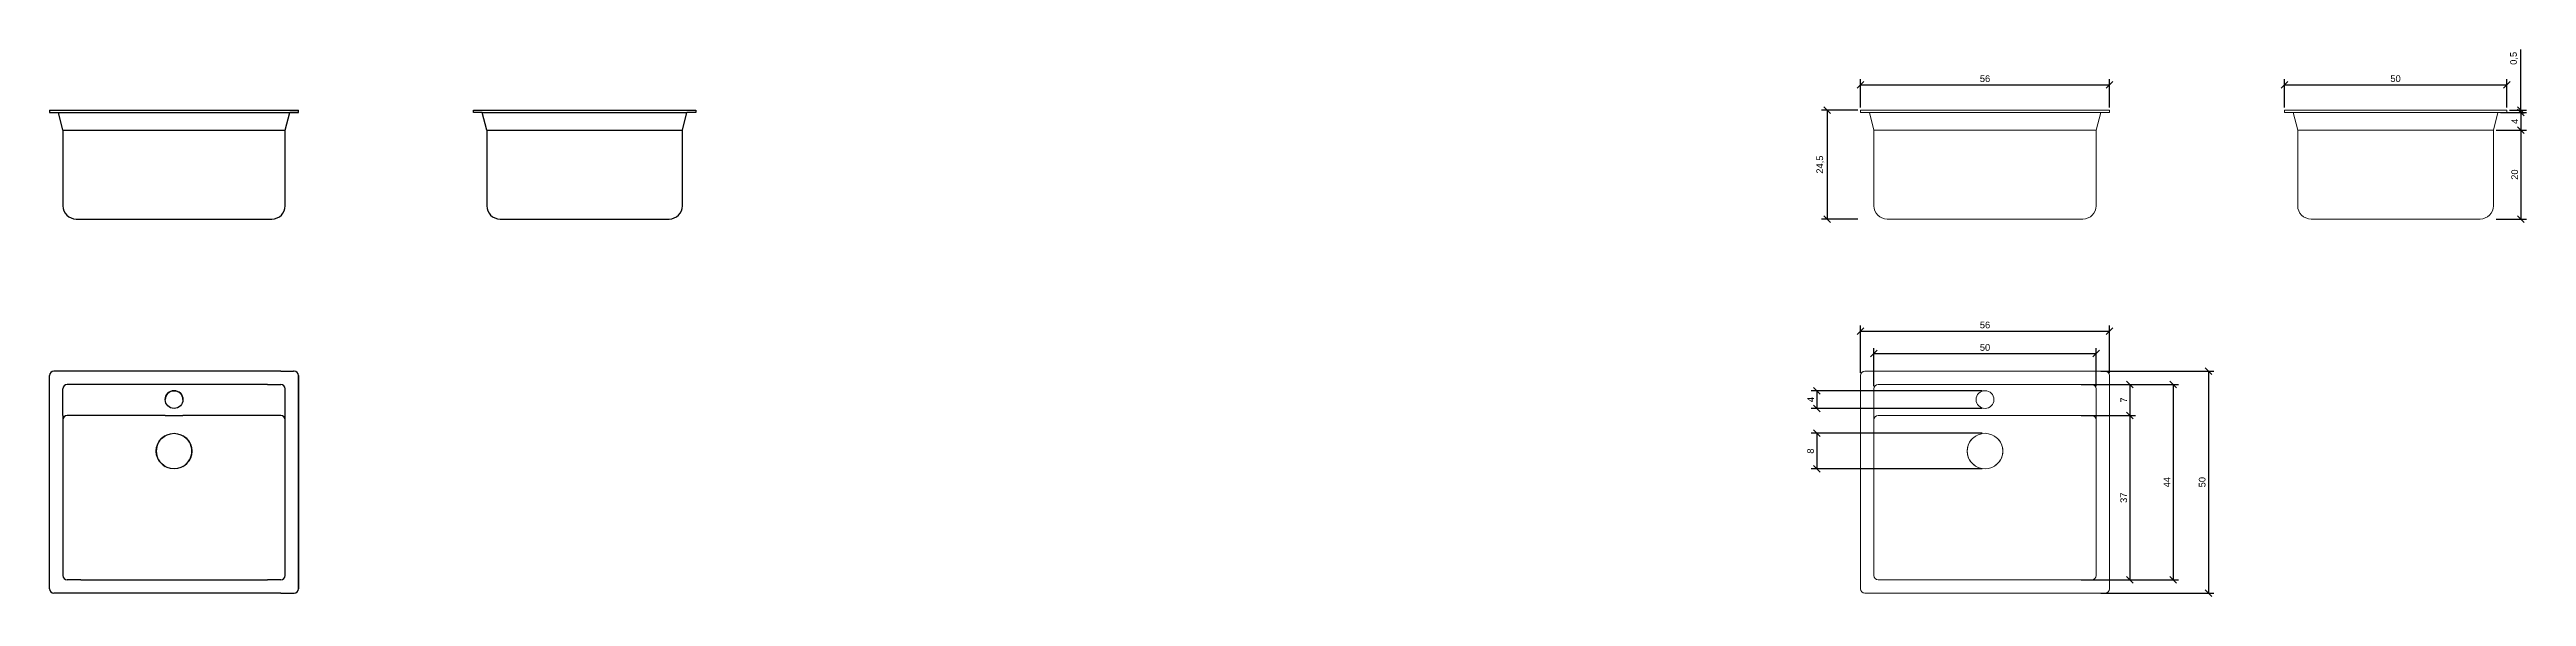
# Model space of a CAD drawing. Header units: millimetres. Extents: x 1994 to 2551, y 1326 to 1449.
import ezdxf

# ---------------------------------------------------------------- set-up
doc = ezdxf.new("R2010")
doc.units = ezdxf.units.MM
doc.layers.add('L_OGGETTI', color=7, linetype='Continuous', lineweight=20)
doc.layers.add('L_QUOTE', color=7, linetype='Continuous', lineweight=0)
doc.styles.get("Standard").update_dxf_attribs({"font": 'arial.ttf'})
doc.dimstyles.new('ISO-25', dxfattribs={"dimtxt": 2.5, "dimasz": 2.5, "dimexe": 1.25, "dimexo": 0.625, "dimtad": 1, "dimtxsty": 'Standard', "dimcen": 2.5, "dimadec": 0, "dimazin": 0, "dimtfac": 1, "dimtmove": 0, "dimatfit": 3, "dimfxl": 1, "dimarcsym": 0})

# ---------------------------------------------------------------- blocks, each defined once
blk = doc.blocks.new('_Oblique')
at = {"color": 0, "linetype": 'ByBlock', "lineweight": -2}
blk.add_line((-0.5, -0.5), (0.5, 0.5), dxfattribs=at)
blk = doc.blocks.new('*D4')
at = {"layer": 'Defpoints', "color": 0, "transparency": 16777216}
for p in [(2546.24, 1441.22), (2496.24, 1435.51), (2546.24, 1435.51)]:
    blk.add_point(p, dxfattribs=at)
at = {"layer": 'L_QUOTE', "color": 0, "lineweight": -2, "transparency": 16777216}
for p, q in [((2496.24, 1436.14), (2496.24, 1442.47)), ((2546.24, 1436.14), (2546.24, 1442.47)), ((2496.24, 1441.22), (2546.24, 1441.22))]:
    blk.add_line(p, q, dxfattribs=at)
at = {"layer": 'L_QUOTE', "color": 0, "lineweight": -2, "transparency": 16777216, "xscale": 1.5, "yscale": 1.5, "zscale": 1.5, "rotation": 180}
blk.add_blockref('_Oblique', (2496.24, 1441.22), dxfattribs=at)
at = {"layer": 'L_QUOTE', "color": 0, "lineweight": -2, "transparency": 16777216, "xscale": 1.5, "yscale": 1.5, "zscale": 1.5}
blk.add_blockref('_Oblique', (2546.24, 1441.22), dxfattribs=at)
at = {"layer": 'L_QUOTE', "color": 0, "transparency": 16777216, "insert": (2521.24, 1442.61), "char_height": 1.5, "attachment_point": 5}
blk.add_mtext('50', dxfattribs=at)
blk = doc.blocks.new('*D5')
at = {"layer": 'Defpoints', "color": 0, "transparency": 16777216}
for p in [(2546.24, 1435.51), (2546.24, 1435.01), (2549.42, 1435.01)]:
    blk.add_point(p, dxfattribs=at)
at = {"layer": 'L_QUOTE', "color": 0, "lineweight": -2, "transparency": 16777216}
for p, q in [((2549.42, 1435.51), (2549.42, 1449.19)), ((2546.86, 1435.51), (2550.67, 1435.51)), ((2546.86, 1435.01), (2550.67, 1435.01)), ((2549.42, 1435.01), (2549.42, 1435.51)), ((2549.42, 1435.01), (2549.42, 1433.51))]:
    blk.add_line(p, q, dxfattribs=at)
at = {"layer": 'L_QUOTE', "color": 0, "lineweight": -2, "transparency": 16777216, "xscale": 1.5, "yscale": 1.5, "zscale": 1.5}
for p, rotation in [((2549.42, 1435.51), 270), ((2549.42, 1435.01), 90)]:
    blk.add_blockref('_Oblique', p, dxfattribs=dict(at, rotation=rotation))
at = {"layer": 'L_QUOTE', "color": 0, "transparency": 16777216, "insert": (2547.89, 1447.19), "char_height": 1.5, "attachment_point": 5, "rotation": 90}
blk.add_mtext('0,5', dxfattribs=at)
blk = doc.blocks.new('*D6')
at = {"layer": 'Defpoints', "color": 0, "transparency": 16777216}
for p in [(2544.24, 1435.01), (2543.24, 1431.01), (2549.42, 1431.01)]:
    blk.add_point(p, dxfattribs=at)
at = {"layer": 'L_QUOTE', "color": 0, "lineweight": -2, "transparency": 16777216}
for p, q in [((2544.86, 1435.01), (2550.67, 1435.01)), ((2549.42, 1435.01), (2549.42, 1431.01)), ((2543.86, 1431.01), (2550.67, 1431.01))]:
    blk.add_line(p, q, dxfattribs=at)
at = {"layer": 'L_QUOTE', "color": 0, "lineweight": -2, "transparency": 16777216, "xscale": 1.5, "yscale": 1.5, "zscale": 1.5}
for p, rotation in [((2549.42, 1435.01), 90), ((2549.42, 1431.01), 270)]:
    blk.add_blockref('_Oblique', p, dxfattribs=dict(at, rotation=rotation))
at = {"layer": 'L_QUOTE', "color": 0, "transparency": 16777216, "insert": (2548.04, 1433.01), "char_height": 1.5, "attachment_point": 5, "rotation": 90}
blk.add_mtext('4', dxfattribs=at)
blk = doc.blocks.new('*D7')
at = {"layer": 'Defpoints', "color": 0, "transparency": 16777216}
for p in [(2543.24, 1431.01), (2543.24, 1411.01), (2549.42, 1411.01)]:
    blk.add_point(p, dxfattribs=at)
at = {"layer": 'L_QUOTE', "color": 0, "lineweight": -2, "transparency": 16777216}
for p, q in [((2543.86, 1431.01), (2550.67, 1431.01)), ((2549.42, 1431.01), (2549.42, 1411.01)), ((2543.86, 1411.01), (2550.67, 1411.01))]:
    blk.add_line(p, q, dxfattribs=at)
at = {"layer": 'L_QUOTE', "color": 0, "lineweight": -2, "transparency": 16777216, "xscale": 1.5, "yscale": 1.5, "zscale": 1.5}
for p, rotation in [((2549.42, 1431.01), 90), ((2549.42, 1411.01), 270)]:
    blk.add_blockref('_Oblique', p, dxfattribs=dict(at, rotation=rotation))
at = {"layer": 'L_QUOTE', "color": 0, "transparency": 16777216, "insert": (2548.03, 1421.01), "char_height": 1.5, "attachment_point": 5, "rotation": 90}
blk.add_mtext('20', dxfattribs=at)
blk = doc.blocks.new('*D8')
at = {"layer": 'Defpoints', "color": 0, "transparency": 16777216}
for p in [(2456.93, 1441.22), (2400.93, 1435.51), (2456.93, 1435.51)]:
    blk.add_point(p, dxfattribs=at)
at = {"layer": 'L_QUOTE', "color": 0, "lineweight": -2, "transparency": 16777216}
for p, q in [((2400.93, 1436.14), (2400.93, 1442.47)), ((2456.93, 1436.14), (2456.93, 1442.47)), ((2400.93, 1441.22), (2456.93, 1441.22))]:
    blk.add_line(p, q, dxfattribs=at)
at = {"layer": 'L_QUOTE', "color": 0, "lineweight": -2, "transparency": 16777216, "xscale": 1.5, "yscale": 1.5, "zscale": 1.5, "rotation": 180}
blk.add_blockref('_Oblique', (2400.93, 1441.22), dxfattribs=at)
at = {"layer": 'L_QUOTE', "color": 0, "lineweight": -2, "transparency": 16777216, "xscale": 1.5, "yscale": 1.5, "zscale": 1.5}
blk.add_blockref('_Oblique', (2456.93, 1441.22), dxfattribs=at)
at = {"layer": 'L_QUOTE', "color": 0, "transparency": 16777216, "insert": (2428.93, 1442.61), "char_height": 1.5, "attachment_point": 5}
blk.add_mtext('56', dxfattribs=at)
blk = doc.blocks.new('*D9')
at = {"layer": 'Defpoints', "color": 0, "transparency": 16777216}
for p in [(2400.93, 1435.51), (2393.44, 1411.01), (2400.93, 1411.01)]:
    blk.add_point(p, dxfattribs=at)
at = {"layer": 'L_QUOTE', "color": 0, "lineweight": -2, "transparency": 16777216}
for p, q in [((2400.31, 1435.51), (2392.19, 1435.51)), ((2393.44, 1435.51), (2393.44, 1411.01)), ((2400.31, 1411.01), (2392.19, 1411.01))]:
    blk.add_line(p, q, dxfattribs=at)
at = {"layer": 'L_QUOTE', "color": 0, "lineweight": -2, "transparency": 16777216, "xscale": 1.5, "yscale": 1.5, "zscale": 1.5}
for p, rotation in [((2393.44, 1435.51), 90), ((2393.44, 1411.01), 270)]:
    blk.add_blockref('_Oblique', p, dxfattribs=dict(at, rotation=rotation))
at = {"layer": 'L_QUOTE', "color": 0, "transparency": 16777216, "insert": (2391.91, 1423.26), "char_height": 1.5, "attachment_point": 5, "rotation": 90}
blk.add_mtext('24,5', dxfattribs=at)
blk = doc.blocks.new('*D10')
at = {"layer": 'Defpoints', "color": 0, "transparency": 16777216}
for p in [(2454.36, 1376.75), (2454.36, 1326.75), (2479.15, 1326.75)]:
    blk.add_point(p, dxfattribs=at)
at = {"layer": 'L_QUOTE', "color": 0, "lineweight": -2, "transparency": 16777216}
for p, q in [((2454.98, 1376.75), (2480.4, 1376.75)), ((2479.15, 1376.75), (2479.15, 1326.75)), ((2454.98, 1326.75), (2480.4, 1326.75))]:
    blk.add_line(p, q, dxfattribs=at)
at = {"layer": 'L_QUOTE', "color": 0, "lineweight": -2, "transparency": 16777216, "xscale": 1.5, "yscale": 1.5, "zscale": 1.5}
for p, rotation in [((2479.15, 1376.75), 90), ((2479.15, 1326.75), 270)]:
    blk.add_blockref('_Oblique', p, dxfattribs=dict(at, rotation=rotation))
at = {"layer": 'L_QUOTE', "color": 0, "transparency": 16777216, "insert": (2477.76, 1351.75), "char_height": 1.5, "attachment_point": 5, "rotation": 90}
blk.add_mtext('50', dxfattribs=at)
blk = doc.blocks.new('*D11')
at = {"layer": 'Defpoints', "color": 0, "transparency": 16777216}
for p in [(2449.93, 1373.75), (2449.93, 1329.75), (2471.2, 1329.75)]:
    blk.add_point(p, dxfattribs=at)
at = {"layer": 'L_QUOTE', "color": 0, "lineweight": -2, "transparency": 16777216}
for p, q in [((2450.56, 1373.75), (2472.45, 1373.75)), ((2471.2, 1373.75), (2471.2, 1329.75)), ((2450.56, 1329.75), (2472.45, 1329.75))]:
    blk.add_line(p, q, dxfattribs=at)
at = {"layer": 'L_QUOTE', "color": 0, "lineweight": -2, "transparency": 16777216, "xscale": 1.5, "yscale": 1.5, "zscale": 1.5}
for p, rotation in [((2471.2, 1373.75), 90), ((2471.2, 1329.75), 270)]:
    blk.add_blockref('_Oblique', p, dxfattribs=dict(at, rotation=rotation))
at = {"layer": 'L_QUOTE', "color": 0, "transparency": 16777216, "insert": (2469.82, 1351.75), "char_height": 1.5, "attachment_point": 5, "rotation": 90}
blk.add_mtext('44', dxfattribs=at)
blk = doc.blocks.new('*D12')
at = {"layer": 'Defpoints', "color": 0, "transparency": 16777216}
for p in [(2449.93, 1366.75), (2449.93, 1329.75), (2461.5, 1329.75)]:
    blk.add_point(p, dxfattribs=at)
at = {"layer": 'L_QUOTE', "color": 0, "lineweight": -2, "transparency": 16777216}
for p, q in [((2450.56, 1366.75), (2462.75, 1366.75)), ((2461.5, 1366.75), (2461.5, 1329.75)), ((2450.56, 1329.75), (2462.75, 1329.75))]:
    blk.add_line(p, q, dxfattribs=at)
at = {"layer": 'L_QUOTE', "color": 0, "lineweight": -2, "transparency": 16777216, "xscale": 1.5, "yscale": 1.5, "zscale": 1.5}
for p, rotation in [((2461.5, 1366.75), 90), ((2461.5, 1329.75), 270)]:
    blk.add_blockref('_Oblique', p, dxfattribs=dict(at, rotation=rotation))
at = {"layer": 'L_QUOTE', "color": 0, "transparency": 16777216, "insert": (2460.11, 1348.25), "char_height": 1.5, "attachment_point": 5, "rotation": 90}
blk.add_mtext('37', dxfattribs=at)
blk = doc.blocks.new('*D13')
at = {"layer": 'Defpoints', "color": 0, "transparency": 16777216}
for p in [(2449.93, 1373.75), (2449.93, 1366.75), (2461.5, 1366.75)]:
    blk.add_point(p, dxfattribs=at)
at = {"layer": 'L_QUOTE', "color": 0, "lineweight": -2, "transparency": 16777216}
for p, q in [((2450.56, 1373.75), (2462.75, 1373.75)), ((2461.5, 1373.75), (2461.5, 1366.75)), ((2450.56, 1366.75), (2462.75, 1366.75))]:
    blk.add_line(p, q, dxfattribs=at)
at = {"layer": 'L_QUOTE', "color": 0, "lineweight": -2, "transparency": 16777216, "xscale": 1.5, "yscale": 1.5, "zscale": 1.5}
for p, rotation in [((2461.5, 1373.75), 90), ((2461.5, 1366.75), 270)]:
    blk.add_blockref('_Oblique', p, dxfattribs=dict(at, rotation=rotation))
at = {"layer": 'L_QUOTE', "color": 0, "transparency": 16777216, "insert": (2460.13, 1370.25), "char_height": 1.5, "attachment_point": 5, "rotation": 90}
blk.add_mtext('7', dxfattribs=at)
blk = doc.blocks.new('*D14')
at = {"layer": 'Defpoints', "color": 0, "transparency": 16777216}
for p in [(2456.93, 1385.75), (2400.93, 1375.75), (2456.93, 1375.75)]:
    blk.add_point(p, dxfattribs=at)
at = {"layer": 'L_QUOTE', "color": 0, "lineweight": -2, "transparency": 16777216}
for p, q in [((2400.93, 1376.37), (2400.93, 1387)), ((2456.93, 1376.37), (2456.93, 1387)), ((2400.93, 1385.75), (2456.93, 1385.75))]:
    blk.add_line(p, q, dxfattribs=at)
at = {"layer": 'L_QUOTE', "color": 0, "lineweight": -2, "transparency": 16777216, "xscale": 1.5, "yscale": 1.5, "zscale": 1.5, "rotation": 180}
blk.add_blockref('_Oblique', (2400.93, 1385.75), dxfattribs=at)
at = {"layer": 'L_QUOTE', "color": 0, "lineweight": -2, "transparency": 16777216, "xscale": 1.5, "yscale": 1.5, "zscale": 1.5}
blk.add_blockref('_Oblique', (2456.93, 1385.75), dxfattribs=at)
at = {"layer": 'L_QUOTE', "color": 0, "transparency": 16777216, "insert": (2428.93, 1387.14), "char_height": 1.5, "attachment_point": 5}
blk.add_mtext('56', dxfattribs=at)
blk = doc.blocks.new('*D15')
at = {"layer": 'Defpoints', "color": 0, "transparency": 16777216}
for p in [(2453.93, 1380.69), (2403.93, 1372.75), (2453.93, 1372.75)]:
    blk.add_point(p, dxfattribs=at)
at = {"layer": 'L_QUOTE', "color": 0, "lineweight": -2, "transparency": 16777216}
for p, q in [((2403.93, 1373.37), (2403.93, 1381.94)), ((2453.93, 1373.37), (2453.93, 1381.94)), ((2403.93, 1380.69), (2453.93, 1380.69))]:
    blk.add_line(p, q, dxfattribs=at)
at = {"layer": 'L_QUOTE', "color": 0, "lineweight": -2, "transparency": 16777216, "xscale": 1.5, "yscale": 1.5, "zscale": 1.5, "rotation": 180}
blk.add_blockref('_Oblique', (2403.93, 1380.69), dxfattribs=at)
at = {"layer": 'L_QUOTE', "color": 0, "lineweight": -2, "transparency": 16777216, "xscale": 1.5, "yscale": 1.5, "zscale": 1.5}
blk.add_blockref('_Oblique', (2453.93, 1380.69), dxfattribs=at)
at = {"layer": 'L_QUOTE', "color": 0, "transparency": 16777216, "insert": (2428.93, 1382.08), "char_height": 1.5, "attachment_point": 5}
blk.add_mtext('50', dxfattribs=at)
blk = doc.blocks.new('*D16')
at = {"layer": 'Defpoints', "color": 0, "transparency": 16777216}
for p in [(2428.93, 1362.75), (2391.1, 1354.75), (2428.93, 1354.75)]:
    blk.add_point(p, dxfattribs=at)
at = {"layer": 'L_QUOTE', "color": 0, "lineweight": -2, "transparency": 16777216}
for p, q in [((2428.31, 1362.75), (2389.85, 1362.75)), ((2391.1, 1362.75), (2391.1, 1354.75)), ((2428.31, 1354.75), (2389.85, 1354.75))]:
    blk.add_line(p, q, dxfattribs=at)
at = {"layer": 'L_QUOTE', "color": 0, "lineweight": -2, "transparency": 16777216, "xscale": 1.5, "yscale": 1.5, "zscale": 1.5}
for p, rotation in [((2391.1, 1362.75), 90), ((2391.1, 1354.75), 270)]:
    blk.add_blockref('_Oblique', p, dxfattribs=dict(at, rotation=rotation))
at = {"layer": 'L_QUOTE', "color": 0, "transparency": 16777216, "insert": (2389.71, 1358.75), "char_height": 1.5, "attachment_point": 5, "rotation": 90}
blk.add_mtext('8', dxfattribs=at)
blk = doc.blocks.new('*D17')
at = {"layer": 'Defpoints', "color": 0, "transparency": 16777216}
for p in [(2428.93, 1372.35), (2391.1, 1368.35), (2428.93, 1368.35)]:
    blk.add_point(p, dxfattribs=at)
at = {"layer": 'L_QUOTE', "color": 0, "lineweight": -2, "transparency": 16777216}
for p, q in [((2428.31, 1372.35), (2389.85, 1372.35)), ((2391.1, 1372.35), (2391.1, 1368.35)), ((2428.31, 1368.35), (2389.85, 1368.35))]:
    blk.add_line(p, q, dxfattribs=at)
at = {"layer": 'L_QUOTE', "color": 0, "lineweight": -2, "transparency": 16777216, "xscale": 1.5, "yscale": 1.5, "zscale": 1.5}
for p, rotation in [((2391.1, 1372.35), 90), ((2391.1, 1368.35), 270)]:
    blk.add_blockref('_Oblique', p, dxfattribs=dict(at, rotation=rotation))
at = {"layer": 'L_QUOTE', "color": 0, "transparency": 16777216, "insert": (2389.73, 1370.35), "char_height": 1.5, "attachment_point": 5, "rotation": 90}
blk.add_mtext('4', dxfattribs=at)

msp = doc.modelspace()

# ---------------------------------------------------------------- linework, layer by layer
for p, q in [((1993.752, 1435.51), (2049.752, 1435.51)), ((1993.752, 1435.51), (1993.752, 1435.01)), ((1993.752, 1435.01), (2049.752, 1435.01)), ((1993.752, 1435.01), (1995.752, 1435.01)), ((1996.752, 1431.01), (1995.752, 1435.01)), ((2046.752, 1431.01), (2047.752, 1435.01)), ((2049.752, 1435.01), (2047.752, 1435.01)), ((2049.752, 1435.01), (2049.752, 1435.51)), ((2089.055, 1435.01), (2089.055, 1435.51)), ((2089.055, 1435.51), (2137.055, 1435.51)), ((2091.055, 1435.01), (2089.055, 1435.01)), ((2091.055, 1435.01), (2137.055, 1435.01)), ((2092.055, 1431.01), (2091.055, 1435.01)), ((2091.055, 1435.01), (2091.055, 1435.01)), ((2136.055, 1431.01), (2137.055, 1435.01)), ((2137.055, 1435.51), (2139.055, 1435.51)), ((2139.055, 1435.01), (2137.055, 1435.01)), ((2139.055, 1435.51), (2139.055, 1435.01)), ((1996.752, 1431.01), (1996.752, 1414.01)), ((1996.752, 1431.01), (2046.752, 1431.01)), ((2046.752, 1414.01), (2046.752, 1431.01)), ((2092.055, 1431.01), (2136.055, 1431.01)), ((2092.055, 1431.01), (2092.055, 1414.01)), ((2136.055, 1414.01), (2136.055, 1431.01)), ((1999.752, 1411.01), (2043.752, 1411.01)), ((1999.752, 1411.01), (2043.752, 1411.01)), ((2095.055, 1411.01), (2133.055, 1411.01)), ((2095.055, 1411.01), (2133.055, 1411.01)), ((1993.752, 1327.749), (1993.752, 1375.749)), ((1993.752, 1327.749), (1993.752, 1375.749)), ((1997.752, 1376.749), (1994.752, 1376.749)), ((2045.752, 1376.749), (1997.752, 1376.749)), ((2045.752, 1376.749), (2048.597, 1376.749)), ((2048.752, 1376.749), (2048.597, 1376.749)), ((2049.752, 1375.749), (2049.752, 1327.749)), ((2049.752, 1327.749), (2049.752, 1375.749)), ((1996.752, 1366.749), (1996.752, 1372.749)), ((2000.752, 1373.749), (1997.752, 1373.749)), ((2042.752, 1373.749), (2000.752, 1373.749)), ((2042.752, 1373.749), (2045.752, 1373.749)), ((2046.752, 1366.749), (2046.752, 1372.749)), ((1996.752, 1366.749), (1996.752, 1365.749)), ((1996.752, 1365.749), (1996.752, 1330.749)), ((2000.752, 1366.749), (1997.752, 1366.749)), ((2019.752, 1366.749), (2000.752, 1366.749)), ((2019.752, 1366.749), (2023.752, 1366.749)), ((2042.752, 1366.749), (2023.752, 1366.749)), ((2045.752, 1366.749), (2042.752, 1366.749)), ((2046.752, 1330.749), (2046.752, 1366.749)), ((1997.752, 1326.749), (1994.752, 1326.749)), ((2000.752, 1329.749), (1997.752, 1329.749)), ((2045.752, 1326.749), (1997.752, 1326.749)), ((1999.752, 1326.749), (1997.752, 1326.749)), ((2000.752, 1329.749), (2042.752, 1329.749)), ((2045.752, 1329.749), (2042.752, 1329.749)), ((2045.752, 1326.749), (2043.752, 1326.749)), ((2045.752, 1326.749), (2043.752, 1326.749)), ((2045.752, 1326.749), (2048.752, 1326.749))]:
    msp.add_line(p, q)
for centre, radius in [((2021.752, 1370.349), 2), ((2021.752, 1358.749), 4)]:
    msp.add_circle(centre, radius)
for centre, radius, start, end in [((1999.752, 1414.01), 3, 180, 270), ((2043.752, 1414.01), 3, 270, 0), ((2095.055, 1414.01), 3, 180, 270), ((2133.055, 1414.01), 3, 270, 0), ((1994.752, 1375.749), 1, 90, 180), ((2048.752, 1375.749), 1, 0, 90), ((1997.752, 1372.749), 1, 90, 180), ((2021.752, 1370.349), 2, 360, 180), ((2045.752, 1372.749), 1, 360, 90), ((1997.752, 1365.749), 1, 90, 180), ((2045.752, 1365.749), 1, 0, 90), ((2021.752, 1358.749), 4, 120, 240), ((2021.752, 1358.749), 4, 300, 60), ((1994.752, 1327.749), 1, 180, 270), ((1997.752, 1330.749), 1, 180, 270), ((2045.752, 1330.749), 1, 270, 0), ((2048.752, 1327.749), 1, 270, 360)]:
    msp.add_arc(centre, radius, start, end)
at = {"layer": 'L_OGGETTI'}
for p, q in [((2400.933, 1435.51), (2456.933, 1435.51)), ((2400.933, 1435.51), (2400.933, 1435.01)), ((2400.933, 1435.01), (2456.933, 1435.01)), ((2400.933, 1435.01), (2402.933, 1435.01)), ((2403.933, 1431.01), (2402.933, 1435.01)), ((2453.933, 1431.01), (2454.933, 1435.01)), ((2456.933, 1435.01), (2454.933, 1435.01)), ((2456.933, 1435.01), (2456.933, 1435.51)), ((2496.236, 1435.01), (2496.236, 1435.51)), ((2496.236, 1435.51), (2544.236, 1435.51)), ((2498.236, 1435.01), (2496.236, 1435.01)), ((2498.236, 1435.01), (2544.236, 1435.01)), ((2499.236, 1431.01), (2498.236, 1435.01)), ((2498.236, 1435.01), (2498.236, 1435.01)), ((2543.236, 1431.01), (2544.236, 1435.01)), ((2544.236, 1435.51), (2546.236, 1435.51)), ((2546.236, 1435.01), (2544.236, 1435.01)), ((2546.236, 1435.51), (2546.236, 1435.01)), ((2403.933, 1431.01), (2403.933, 1414.01)), ((2403.933, 1431.01), (2453.933, 1431.01)), ((2453.933, 1414.01), (2453.933, 1431.01)), ((2499.236, 1431.01), (2543.236, 1431.01)), ((2499.236, 1431.01), (2499.236, 1414.01)), ((2543.236, 1414.01), (2543.236, 1431.01)), ((2406.933, 1411.01), (2450.933, 1411.01)), ((2406.933, 1411.01), (2450.933, 1411.01)), ((2502.236, 1411.01), (2540.236, 1411.01)), ((2502.236, 1411.01), (2540.236, 1411.01)), ((2400.933, 1327.749), (2400.933, 1375.749)), ((2400.933, 1327.749), (2400.933, 1375.749)), ((2404.933, 1376.749), (2401.933, 1376.749)), ((2452.933, 1376.749), (2404.933, 1376.749)), ((2452.933, 1376.749), (2455.778, 1376.749)), ((2455.933, 1376.749), (2455.778, 1376.749)), ((2456.933, 1375.749), (2456.933, 1327.749)), ((2456.933, 1327.749), (2456.933, 1375.749)), ((2403.933, 1366.749), (2403.933, 1372.749)), ((2407.933, 1373.749), (2404.933, 1373.749)), ((2449.933, 1373.749), (2407.933, 1373.749)), ((2449.933, 1373.749), (2452.933, 1373.749)), ((2453.933, 1366.749), (2453.933, 1372.749)), ((2403.933, 1366.749), (2403.933, 1365.749)), ((2403.933, 1365.749), (2403.933, 1330.749)), ((2407.933, 1366.749), (2404.933, 1366.749)), ((2426.933, 1366.749), (2407.933, 1366.749)), ((2426.933, 1366.749), (2430.933, 1366.749)), ((2449.933, 1366.749), (2430.933, 1366.749)), ((2452.933, 1366.749), (2449.933, 1366.749)), ((2453.933, 1330.749), (2453.933, 1366.749)), ((2404.933, 1326.749), (2401.933, 1326.749)), ((2407.933, 1329.749), (2404.933, 1329.749)), ((2452.933, 1326.749), (2404.933, 1326.749)), ((2406.933, 1326.749), (2404.933, 1326.749)), ((2407.933, 1329.749), (2449.933, 1329.749)), ((2452.933, 1329.749), (2449.933, 1329.749)), ((2452.933, 1326.749), (2450.933, 1326.749)), ((2452.933, 1326.749), (2450.933, 1326.749)), ((2452.933, 1326.749), (2455.933, 1326.749))]:
    msp.add_line(p, q, dxfattribs=at)
for centre, radius in [((2428.933, 1370.349), 2), ((2428.933, 1358.749), 4)]:
    msp.add_circle(centre, radius, dxfattribs=at)
for centre, radius, start, end in [((2406.933, 1414.01), 3, 180, 270), ((2450.933, 1414.01), 3, 270, 0), ((2502.236, 1414.01), 3, 180, 270), ((2540.236, 1414.01), 3, 270, 0), ((2401.933, 1375.749), 1, 90, 180), ((2455.933, 1375.749), 1, 0, 90), ((2404.933, 1372.749), 1, 90, 180), ((2428.933, 1370.349), 2, 360, 180), ((2452.933, 1372.749), 1, 360, 90), ((2404.933, 1365.749), 1, 90, 180), ((2452.933, 1365.749), 1, 0, 90), ((2428.933, 1358.749), 4, 120, 240), ((2428.933, 1358.749), 4, 300, 60), ((2401.933, 1327.749), 1, 180, 270), ((2404.933, 1330.749), 1, 180, 270), ((2452.933, 1330.749), 1, 270, 0), ((2455.933, 1327.749), 1, 270, 360)]:
    msp.add_arc(centre, radius, start, end, dxfattribs=at)

# ---------------------------------------------------------------- dimensions: what is measured, and where the dimension line sits
at = {"layer": 'L_QUOTE'}
dim = msp.add_linear_dim(base=(2549.418, 1435.01), p1=(2546.236, 1435.51), p2=(2546.236, 1435.01), angle=90, dimstyle='ISO-25', override={"dimtxt": 1.5, "dimasz": 1.5, "dimblk1": 'Oblique', "dimblk2": 'Oblique', "dimsah": 1}, dxfattribs=at)
dim.commit()
dim.dimension.update_dxf_attribs({"geometry": '*D5', "text_midpoint": (2549.418, 1447.193), "dimtype": 160})
for base, p1, p2, picture, middle in [((2456.933, 1441.22), (2400.933, 1435.51), (2456.933, 1435.51), '*D8', (2428.933, 1442.611)), ((2546.236, 1441.22), (2496.236, 1435.51), (2546.236, 1435.51), '*D4', (2521.236, 1442.611)), ((2456.933, 1385.753), (2400.933, 1375.749), (2456.933, 1375.749), '*D14', (2428.933, 1387.144)), ((2453.933, 1380.691), (2403.933, 1372.749), (2453.933, 1372.749), '*D15', (2428.933, 1382.082))]:
    dim = msp.add_linear_dim(base=base, p1=p1, p2=p2, dimstyle='ISO-25', override={"dimtxt": 1.5, "dimasz": 1.5, "dimblk1": 'Oblique', "dimblk2": 'Oblique', "dimsah": 1}, dxfattribs=at)
    dim.commit()
    dim.dimension.update_dxf_attribs({"geometry": picture, "text_midpoint": middle})
for base, p1, p2, picture, middle in [((2393.438, 1411.01), (2400.933, 1435.51), (2400.933, 1411.01), '*D9', (2391.912, 1423.26)), ((2549.418, 1431.01), (2544.236, 1435.01), (2543.236, 1431.01), '*D6', (2548.043, 1433.01)), ((2549.418, 1411.01), (2543.236, 1431.01), (2543.236, 1411.01), '*D7', (2548.028, 1421.01)), ((2479.154, 1326.749), (2454.355, 1376.749), (2454.355, 1326.749), '*D10', (2477.763, 1351.749)), ((2391.104, 1368.349), (2428.933, 1372.349), (2428.933, 1368.349), '*D17', (2389.729, 1370.349)), ((2471.199, 1329.749), (2449.933, 1373.749), (2449.933, 1329.749), '*D11', (2469.824, 1351.749)), ((2461.504, 1366.749), (2449.933, 1373.749), (2449.933, 1366.749), '*D13', (2460.129, 1370.249)), ((2461.504, 1329.749), (2449.933, 1366.749), (2449.933, 1329.749), '*D12', (2460.112, 1348.249)), ((2391.104, 1354.749), (2428.933, 1362.749), (2428.933, 1354.749), '*D16', (2389.713, 1358.749))]:
    dim = msp.add_linear_dim(base=base, p1=p1, p2=p2, angle=90, dimstyle='ISO-25', override={"dimtxt": 1.5, "dimasz": 1.5, "dimblk1": 'Oblique', "dimblk2": 'Oblique', "dimsah": 1}, dxfattribs=at)
    dim.commit()
    dim.dimension.update_dxf_attribs({"geometry": picture, "text_midpoint": middle})

doc.saveas('drawing.dxf')
